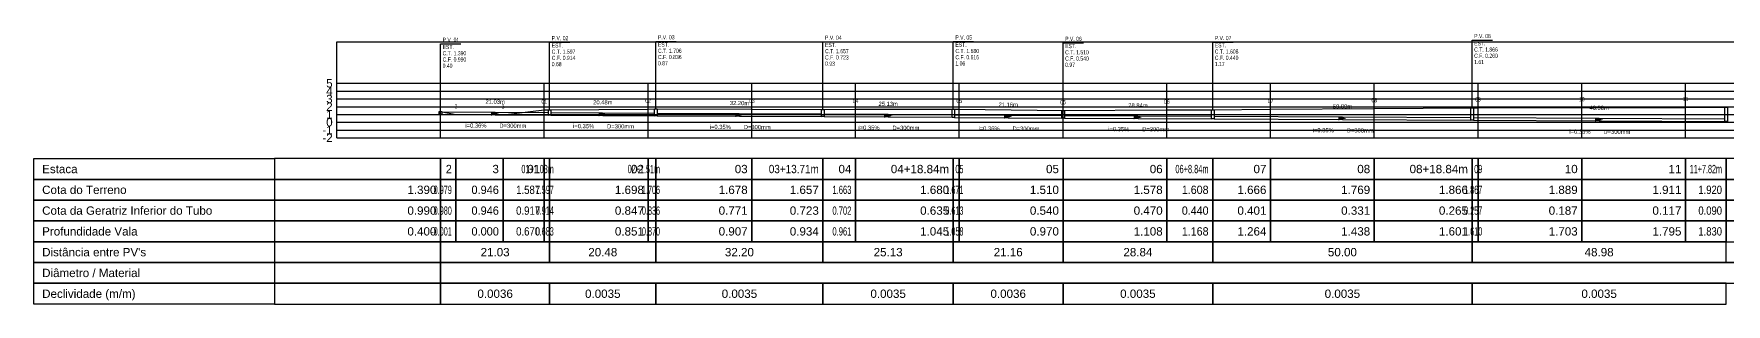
# Model space of a CAD drawing. Extents: x -160 to 364724, y -100 to 7353297.
# Drawn here: x 360078.6 to 360404.8, y 7350965.4 to 7351017.4 of the extents above; entities that cross this region are included whole.
import ezdxf
from ezdxf.enums import TextEntityAlignment as Align

# ---------------------------------------------------------------- set-up
doc = ezdxf.new("R2010")
doc.units = 0
doc.header["$LTSCALE"] = 5
for name, color, linetype in [('PS_IND_COMPRIMENTO', 7, 'Continuous'), ('PS_IND_DIAMETRO', 7, 'Continuous'), ('PS_IND_FLUXO', 3, 'Continuous'), ('PS_IND_INCLINACAO', 7, 'Continuous'), ('PS_PERFIL_CAIXAS', 7, 'Continuous'), ('PS_PERFIL_COTA_LIN', 7, 'Continuous'), ('PS_PERFIL_COTA_TXT', 5, 'Continuous'), ('PS_PERFIL_GRADE', 8, 'Continuous'), ('PS_PERFIL_TERRENO', 3, 'Continuous'), ('PS_PERFIL_TUBO', 7, 'Continuous'), ('PS_PONTOS_IDENTIFICACAO_LIN', 7, 'Continuous'), ('PS_PONTOS_IDENTIFICACAO_TXT', 7, 'Continuous')]:
    doc.layers.add(name, color=color, linetype=linetype)
doc.styles.get("Standard").update_dxf_attribs({"font": 'arial.ttf'})

# ---------------------------------------------------------------- blocks, each defined once
blk = doc.blocks.new('*U304')
at = {"layer": 'PS_PERFIL_GRADE', "linetype": 'Continuous'}
for p, q in [((0, 0), (0, 10.5)), ((0, 10.5), (760, 10.5)), ((20, 0), (20, 10.5)), ((40, 0), (40, 10.5)), ((60, 0), (60, 10.5)), ((80, 0), (80, 10.5)), ((100, 0), (100, 10.5)), ((120, 0), (120, 10.5)), ((140, 0), (140, 10.5)), ((160, 0), (160, 10.5)), ((180, 0), (180, 10.5)), ((200, 0), (200, 10.5)), ((220, 0), (220, 10.5)), ((240, 0), (240, 10.5)), ((260, 0), (260, 10.5)), ((280, 0), (280, 10.5)), ((300, 0), (300, 10.5)), ((320, 0), (320, 10.5)), ((340, 0), (340, 10.5)), ((360, 0), (360, 10.5)), ((380, 0), (380, 10.5)), ((400, 0), (400, 10.5)), ((420, 0), (420, 10.5)), ((440, 0), (440, 10.5)), ((460, 0), (460, 10.5)), ((480, 0), (480, 10.5)), ((500, 0), (500, 10.5)), ((520, 0), (520, 10.5)), ((540, 0), (540, 10.5)), ((560, 0), (560, 10.5)), ((580, 0), (580, 10.5)), ((600, 0), (600, 10.5)), ((620, 0), (620, 10.5)), ((640, 0), (640, 10.5)), ((660, 0), (660, 10.5)), ((680, 0), (680, 10.5)), ((700, 0), (700, 10.5)), ((720, 0), (720, 10.5)), ((740, 0), (740, 10.5)), ((760, 0), (760, 10.5)), ((0, 9), (760, 9)), ((0, 7.5), (760, 7.5)), ((0, 6), (760, 6)), ((0, 4.5), (760, 4.5)), ((0, 3), (760, 3)), ((0, 1.5), (760, 1.5)), ((0, 0), (760, 0))]:
    blk.add_line(p, q, dxfattribs=at)
blk.add_lwpolyline([(0, 10.5), (0, 18.5), (760, 18.5), (760, 10.5)], dxfattribs=at)
at = {"layer": 'PS_PERFIL_GRADE'}
for s, p in [('4', (-0.8, 9)), ('5', (-0.8, 10.5)), ('3', (-0.8, 7.5)), ('2', (-0.8, 6)), ('0', (-0.8, 3)), ('1', (-0.8, 4.5)), ('-1', (-0.8, 1.5)), ('-2', (-0.8, 0))]:
    blk.add_text(s, height=1.6, dxfattribs=at).set_placement(p, align=Align.MIDDLE_RIGHT)

msp = doc.modelspace()

# ---------------------------------------------------------------- linework, layer by layer
at = {"layer": 'PS_IND_FLUXO'}
for points in [[(360166.676, 7351002.011, 0.8, 0, 0), (360168.276, 7351002.002, 0, 0, 0)], [(360187.43, 7351001.9, 0.8, 0, 0), (360189.03, 7351001.891, 0, 0, 0)], [(360213.772, 7351001.752, 0.8, 0, 0), (360215.372, 7351001.744, 0, 0, 0)], [(360242.438, 7351001.602, 0.8, 0, 0), (360244.038, 7351001.593, 0, 0, 0)], [(360265.582, 7351001.45, 0.8, 0, 0), (360267.182, 7351001.441, 0, 0, 0)], [(360290.582, 7351001.318, 0.8, 0, 0), (360292.182, 7351001.309, 0, 0, 0)], [(360330.005, 7351001.111, 0.8, 0, 0), (360331.605, 7351001.103, 0, 0, 0)], [(360379.492, 7351000.845, 0.8, 0, 0), (360381.092, 7351000.837, 0, 0, 0)]]:
    msp.add_lwpolyline(points, format="xyseb", dxfattribs=at)
at = {"layer": 'PS_PERFIL_CAIXAS', "linetype": 'Continuous'}
for points in [[(360156.71, 7351002.438), (360157.21, 7351002.438), (360157.21, 7351001.838), (360156.71, 7351001.838)], [(360177.741, 7351002.749), (360178.241, 7351002.749), (360178.241, 7351001.724), (360177.741, 7351001.724)], [(360198.22, 7351002.912), (360198.72, 7351002.912), (360198.72, 7351001.607), (360198.22, 7351001.607)], [(360230.424, 7351002.839), (360230.924, 7351002.839), (360230.924, 7351001.438), (360230.424, 7351001.438)], [(360255.553, 7351002.873), (360256.053, 7351002.873), (360256.053, 7351001.277), (360255.553, 7351001.277)], [(360276.71, 7351002.618), (360277.21, 7351002.618), (360277.21, 7351001.163), (360276.71, 7351001.163)], [(360305.555, 7351002.765), (360306.055, 7351002.765), (360306.055, 7351001.013), (360305.555, 7351001.013)], [(360355.555, 7351003.152), (360356.055, 7351003.152), (360356.055, 7351000.743), (360355.555, 7351000.743)], [(360404.53, 7351003.233), (360405.03, 7351003.233), (360405.03, 7351000.488), (360404.53, 7351000.488)]]:
    msp.add_lwpolyline(points, close=True, dxfattribs=at)
at = {"layer": 'PS_PERFIL_COTA_LIN', "linetype": 'Continuous'}
for points in [[(360124.96, 7350993.353), (360124.96, 7350989.353), (360078.56, 7350989.353), (360078.56, 7350993.353)], [(360124.96, 7350993.353), (360124.96, 7350989.353), (360156.96, 7350989.353), (360156.96, 7350993.353)], [(360156.96, 7350993.353), (360156.96, 7350989.353), (360159.935, 7350989.353), (360159.935, 7350993.353)], [(360159.935, 7350993.353), (360159.935, 7350989.353), (360169.003, 7350989.353), (360169.003, 7350993.353)], [(360169.003, 7350993.353), (360169.003, 7350989.353), (360176.96, 7350989.353), (360176.96, 7350993.353)], [(360176.96, 7350993.353), (360176.96, 7350989.353), (360177.991, 7350989.353), (360177.991, 7350993.353)], [(360177.991, 7350993.353), (360177.991, 7350989.353), (360196.96, 7350989.353), (360196.96, 7350993.353)], [(360196.96, 7350993.353), (360196.96, 7350989.353), (360198.47, 7350989.353), (360198.47, 7350993.353)], [(360198.47, 7350993.353), (360198.47, 7350989.353), (360216.96, 7350989.353), (360216.96, 7350993.353)], [(360216.96, 7350993.353), (360216.96, 7350989.353), (360230.674, 7350989.353), (360230.674, 7350993.353)], [(360230.674, 7350993.353), (360230.674, 7350989.353), (360236.96, 7350989.353), (360236.96, 7350993.353)], [(360236.96, 7350993.353), (360236.96, 7350989.353), (360255.803, 7350989.353), (360255.803, 7350993.353)], [(360255.803, 7350993.353), (360255.803, 7350989.353), (360256.96, 7350989.353), (360256.96, 7350993.353)], [(360256.96, 7350993.353), (360256.96, 7350989.353), (360276.96, 7350989.353), (360276.96, 7350993.353)], [(360276.96, 7350993.353), (360276.96, 7350989.353), (360296.96, 7350989.353), (360296.96, 7350993.353)], [(360296.96, 7350993.353), (360296.96, 7350989.353), (360305.805, 7350989.353), (360305.805, 7350993.353)], [(360305.805, 7350993.353), (360305.805, 7350989.353), (360316.96, 7350989.353), (360316.96, 7350993.353)], [(360316.96, 7350993.353), (360316.96, 7350989.353), (360336.96, 7350989.353), (360336.96, 7350993.353)], [(360336.96, 7350993.353), (360336.96, 7350989.353), (360355.805, 7350989.353), (360355.805, 7350993.353)], [(360355.805, 7350993.353), (360355.805, 7350989.353), (360356.96, 7350989.353), (360356.96, 7350993.353)], [(360356.96, 7350993.353), (360356.96, 7350989.353), (360376.96, 7350989.353), (360376.96, 7350993.353)], [(360376.96, 7350993.353), (360376.96, 7350989.353), (360396.96, 7350989.353), (360396.96, 7350993.353)], [(360396.96, 7350993.353), (360396.96, 7350989.353), (360404.78, 7350989.353), (360404.78, 7350993.353)], [(360404.78, 7350993.353), (360404.78, 7350989.353), (360416.96, 7350989.353), (360416.96, 7350993.353)], [(360124.96, 7350989.353), (360124.96, 7350985.353), (360078.56, 7350985.353), (360078.56, 7350989.353)], [(360124.96, 7350989.353), (360124.96, 7350985.353), (360156.96, 7350985.353), (360156.96, 7350989.353)], [(360156.96, 7350989.353), (360156.96, 7350985.353), (360159.935, 7350985.353), (360159.935, 7350989.353)], [(360159.935, 7350989.353), (360159.935, 7350985.353), (360169.003, 7350985.353), (360169.003, 7350989.353)], [(360169.003, 7350989.353), (360169.003, 7350985.353), (360176.96, 7350985.353), (360176.96, 7350989.353)], [(360176.96, 7350989.353), (360176.96, 7350985.353), (360177.991, 7350985.353), (360177.991, 7350989.353)], [(360177.991, 7350989.353), (360177.991, 7350985.353), (360196.96, 7350985.353), (360196.96, 7350989.353)], [(360196.96, 7350989.353), (360196.96, 7350985.353), (360198.47, 7350985.353), (360198.47, 7350989.353)], [(360198.47, 7350989.353), (360198.47, 7350985.353), (360216.96, 7350985.353), (360216.96, 7350989.353)], [(360216.96, 7350989.353), (360216.96, 7350985.353), (360230.674, 7350985.353), (360230.674, 7350989.353)], [(360230.674, 7350989.353), (360230.674, 7350985.353), (360236.96, 7350985.353), (360236.96, 7350989.353)], [(360236.96, 7350989.353), (360236.96, 7350985.353), (360255.803, 7350985.353), (360255.803, 7350989.353)], [(360255.803, 7350989.353), (360255.803, 7350985.353), (360256.96, 7350985.353), (360256.96, 7350989.353)], [(360256.96, 7350989.353), (360256.96, 7350985.353), (360276.96, 7350985.353), (360276.96, 7350989.353)], [(360276.96, 7350989.353), (360276.96, 7350985.353), (360296.96, 7350985.353), (360296.96, 7350989.353)], [(360296.96, 7350989.353), (360296.96, 7350985.353), (360305.805, 7350985.353), (360305.805, 7350989.353)], [(360305.805, 7350989.353), (360305.805, 7350985.353), (360316.96, 7350985.353), (360316.96, 7350989.353)], [(360316.96, 7350989.353), (360316.96, 7350985.353), (360336.96, 7350985.353), (360336.96, 7350989.353)], [(360336.96, 7350989.353), (360336.96, 7350985.353), (360355.805, 7350985.353), (360355.805, 7350989.353)], [(360355.805, 7350989.353), (360355.805, 7350985.353), (360356.96, 7350985.353), (360356.96, 7350989.353)], [(360356.96, 7350989.353), (360356.96, 7350985.353), (360376.96, 7350985.353), (360376.96, 7350989.353)], [(360376.96, 7350989.353), (360376.96, 7350985.353), (360396.96, 7350985.353), (360396.96, 7350989.353)], [(360396.96, 7350989.353), (360396.96, 7350985.353), (360404.78, 7350985.353), (360404.78, 7350989.353)], [(360404.78, 7350989.353), (360404.78, 7350985.353), (360416.96, 7350985.353), (360416.96, 7350989.353)], [(360124.96, 7350985.353), (360124.96, 7350981.353), (360078.56, 7350981.353), (360078.56, 7350985.353)], [(360124.96, 7350985.353), (360124.96, 7350981.353), (360156.96, 7350981.353), (360156.96, 7350985.353)], [(360156.96, 7350985.353), (360156.96, 7350981.353), (360159.935, 7350981.353), (360159.935, 7350985.353)], [(360159.935, 7350985.353), (360159.935, 7350981.353), (360169.003, 7350981.353), (360169.003, 7350985.353)], [(360169.003, 7350985.353), (360169.003, 7350981.353), (360176.96, 7350981.353), (360176.96, 7350985.353)], [(360176.96, 7350985.353), (360176.96, 7350981.353), (360177.991, 7350981.353), (360177.991, 7350985.353)], [(360177.991, 7350985.353), (360177.991, 7350981.353), (360196.96, 7350981.353), (360196.96, 7350985.353)], [(360196.96, 7350985.353), (360196.96, 7350981.353), (360198.47, 7350981.353), (360198.47, 7350985.353)], [(360198.47, 7350985.353), (360198.47, 7350981.353), (360216.96, 7350981.353), (360216.96, 7350985.353)], [(360216.96, 7350985.353), (360216.96, 7350981.353), (360230.674, 7350981.353), (360230.674, 7350985.353)], [(360230.674, 7350985.353), (360230.674, 7350981.353), (360236.96, 7350981.353), (360236.96, 7350985.353)], [(360236.96, 7350985.353), (360236.96, 7350981.353), (360255.803, 7350981.353), (360255.803, 7350985.353)], [(360255.803, 7350985.353), (360255.803, 7350981.353), (360256.96, 7350981.353), (360256.96, 7350985.353)], [(360256.96, 7350985.353), (360256.96, 7350981.353), (360276.96, 7350981.353), (360276.96, 7350985.353)], [(360276.96, 7350985.353), (360276.96, 7350981.353), (360296.96, 7350981.353), (360296.96, 7350985.353)], [(360296.96, 7350985.353), (360296.96, 7350981.353), (360305.805, 7350981.353), (360305.805, 7350985.353)], [(360305.805, 7350985.353), (360305.805, 7350981.353), (360316.96, 7350981.353), (360316.96, 7350985.353)], [(360316.96, 7350985.353), (360316.96, 7350981.353), (360336.96, 7350981.353), (360336.96, 7350985.353)], [(360336.96, 7350985.353), (360336.96, 7350981.353), (360355.805, 7350981.353), (360355.805, 7350985.353)], [(360355.805, 7350985.353), (360355.805, 7350981.353), (360356.96, 7350981.353), (360356.96, 7350985.353)], [(360356.96, 7350985.353), (360356.96, 7350981.353), (360376.96, 7350981.353), (360376.96, 7350985.353)], [(360376.96, 7350985.353), (360376.96, 7350981.353), (360396.96, 7350981.353), (360396.96, 7350985.353)], [(360396.96, 7350985.353), (360396.96, 7350981.353), (360404.78, 7350981.353), (360404.78, 7350985.353)], [(360404.78, 7350985.353), (360404.78, 7350981.353), (360416.96, 7350981.353), (360416.96, 7350985.353)], [(360124.96, 7350981.353), (360124.96, 7350977.353), (360078.56, 7350977.353), (360078.56, 7350981.353)], [(360124.96, 7350981.353), (360124.96, 7350977.353), (360156.96, 7350977.353), (360156.96, 7350981.353)], [(360156.96, 7350981.353), (360156.96, 7350977.353), (360159.935, 7350977.353), (360159.935, 7350981.353)], [(360159.935, 7350981.353), (360159.935, 7350977.353), (360169.003, 7350977.353), (360169.003, 7350981.353)], [(360169.003, 7350981.353), (360169.003, 7350977.353), (360176.96, 7350977.353), (360176.96, 7350981.353)], [(360176.96, 7350981.353), (360176.96, 7350977.353), (360177.991, 7350977.353), (360177.991, 7350981.353)], [(360177.991, 7350981.353), (360177.991, 7350977.353), (360196.96, 7350977.353), (360196.96, 7350981.353)], [(360196.96, 7350981.353), (360196.96, 7350977.353), (360198.47, 7350977.353), (360198.47, 7350981.353)], [(360198.47, 7350981.353), (360198.47, 7350977.353), (360216.96, 7350977.353), (360216.96, 7350981.353)], [(360216.96, 7350981.353), (360216.96, 7350977.353), (360230.674, 7350977.353), (360230.674, 7350981.353)], [(360230.674, 7350981.353), (360230.674, 7350977.353), (360236.96, 7350977.353), (360236.96, 7350981.353)], [(360236.96, 7350981.353), (360236.96, 7350977.353), (360255.803, 7350977.353), (360255.803, 7350981.353)], [(360255.803, 7350981.353), (360255.803, 7350977.353), (360256.96, 7350977.353), (360256.96, 7350981.353)], [(360256.96, 7350981.353), (360256.96, 7350977.353), (360276.96, 7350977.353), (360276.96, 7350981.353)], [(360276.96, 7350981.353), (360276.96, 7350977.353), (360296.96, 7350977.353), (360296.96, 7350981.353)], [(360296.96, 7350981.353), (360296.96, 7350977.353), (360305.805, 7350977.353), (360305.805, 7350981.353)], [(360305.805, 7350981.353), (360305.805, 7350977.353), (360316.96, 7350977.353), (360316.96, 7350981.353)], [(360316.96, 7350981.353), (360316.96, 7350977.353), (360336.96, 7350977.353), (360336.96, 7350981.353)], [(360336.96, 7350981.353), (360336.96, 7350977.353), (360355.805, 7350977.353), (360355.805, 7350981.353)], [(360355.805, 7350981.353), (360355.805, 7350977.353), (360356.96, 7350977.353), (360356.96, 7350981.353)], [(360356.96, 7350981.353), (360356.96, 7350977.353), (360376.96, 7350977.353), (360376.96, 7350981.353)], [(360376.96, 7350981.353), (360376.96, 7350977.353), (360396.96, 7350977.353), (360396.96, 7350981.353)], [(360396.96, 7350981.353), (360396.96, 7350977.353), (360404.78, 7350977.353), (360404.78, 7350981.353)], [(360404.78, 7350981.353), (360404.78, 7350977.353), (360416.96, 7350977.353), (360416.96, 7350981.353)], [(360124.96, 7350977.353), (360124.96, 7350973.353), (360078.56, 7350973.353), (360078.56, 7350977.353)], [(360124.96, 7350977.353), (360124.96, 7350973.353), (360156.96, 7350973.353), (360156.96, 7350977.353)], [(360156.96, 7350977.353), (360156.96, 7350973.353), (360177.991, 7350973.353), (360177.991, 7350977.353)], [(360177.991, 7350977.353), (360177.991, 7350973.353), (360198.47, 7350973.353), (360198.47, 7350977.353)], [(360198.47, 7350977.353), (360198.47, 7350973.353), (360230.674, 7350973.353), (360230.674, 7350977.353)], [(360230.674, 7350977.353), (360230.674, 7350973.353), (360255.803, 7350973.353), (360255.803, 7350977.353)], [(360255.803, 7350977.353), (360255.803, 7350973.353), (360276.96, 7350973.353), (360276.96, 7350977.353)], [(360276.96, 7350977.353), (360276.96, 7350973.353), (360305.805, 7350973.353), (360305.805, 7350977.353)], [(360305.805, 7350977.353), (360305.805, 7350973.353), (360355.805, 7350973.353), (360355.805, 7350977.353)], [(360355.805, 7350977.353), (360355.805, 7350973.353), (360404.78, 7350973.353), (360404.78, 7350977.353)], [(360124.96, 7350973.353), (360124.96, 7350969.353), (360078.56, 7350969.353), (360078.56, 7350973.353)], [(360124.96, 7350973.353), (360124.96, 7350969.353), (360156.96, 7350969.353), (360156.96, 7350973.353)], [(360156.96, 7350973.353), (360156.96, 7350969.353), (360871.969, 7350969.353), (360871.969, 7350973.353)], [(360124.96, 7350969.353), (360124.96, 7350965.353), (360078.56, 7350965.353), (360078.56, 7350969.353)], [(360124.96, 7350969.353), (360124.96, 7350965.353), (360156.96, 7350965.353), (360156.96, 7350969.353)], [(360156.96, 7350969.353), (360156.96, 7350965.353), (360177.991, 7350965.353), (360177.991, 7350969.353)], [(360177.991, 7350969.353), (360177.991, 7350965.353), (360198.47, 7350965.353), (360198.47, 7350969.353)], [(360198.47, 7350969.353), (360198.47, 7350965.353), (360230.674, 7350965.353), (360230.674, 7350969.353)], [(360230.674, 7350969.353), (360230.674, 7350965.353), (360255.803, 7350965.353), (360255.803, 7350969.353)], [(360255.803, 7350969.353), (360255.803, 7350965.353), (360276.96, 7350965.353), (360276.96, 7350969.353)], [(360276.96, 7350969.353), (360276.96, 7350965.353), (360305.805, 7350965.353), (360305.805, 7350969.353)], [(360305.805, 7350969.353), (360305.805, 7350965.353), (360355.805, 7350965.353), (360355.805, 7350969.353)], [(360355.805, 7350969.353), (360355.805, 7350965.353), (360404.78, 7350965.353), (360404.78, 7350969.353)]]:
    msp.add_lwpolyline(points, close=True, dxfattribs=at)
for points in [[(360156.96, 7350977.353), (360159.935, 7350977.353)], [(360159.935, 7350977.353), (360169.003, 7350977.353)], [(360169.003, 7350977.353), (360176.96, 7350977.353)], [(360177.991, 7350977.353), (360196.96, 7350977.353)], [(360198.47, 7350977.353), (360216.96, 7350977.353)], [(360216.96, 7350977.353), (360230.674, 7350977.353)], [(360236.96, 7350977.353), (360255.803, 7350977.353)], [(360276.96, 7350977.353), (360296.96, 7350977.353)], [(360305.805, 7350977.353), (360316.96, 7350977.353)], [(360316.96, 7350977.353), (360336.96, 7350977.353)], [(360336.96, 7350977.353), (360355.805, 7350977.353)], [(360356.96, 7350977.353), (360376.96, 7350977.353)], [(360376.96, 7350977.353), (360396.96, 7350977.353)], [(360396.96, 7350977.353), (360404.78, 7350977.353)], [(360124.96, 7350973.353), (360156.96, 7350973.353)], [(360156.96, 7350973.353), (360159.935, 7350973.353)], [(360156.96, 7350973.353), (360159.935, 7350973.353)], [(360159.935, 7350973.353), (360169.003, 7350973.353)], [(360159.935, 7350973.353), (360169.003, 7350973.353)], [(360169.003, 7350973.353), (360176.96, 7350973.353)], [(360169.003, 7350973.353), (360176.96, 7350973.353)], [(360176.96, 7350973.353), (360177.991, 7350973.353)], [(360177.991, 7350973.353), (360196.96, 7350973.353)], [(360177.991, 7350973.353), (360196.96, 7350973.353)], [(360196.96, 7350973.353), (360198.47, 7350973.353)], [(360198.47, 7350973.353), (360216.96, 7350973.353)], [(360198.47, 7350973.353), (360216.96, 7350973.353)], [(360216.96, 7350973.353), (360230.674, 7350973.353)], [(360216.96, 7350973.353), (360230.674, 7350973.353)], [(360230.674, 7350973.353), (360236.96, 7350973.353)], [(360236.96, 7350973.353), (360255.803, 7350973.353)], [(360236.96, 7350973.353), (360255.803, 7350973.353)], [(360255.803, 7350973.353), (360256.96, 7350973.353)], [(360256.96, 7350973.353), (360276.96, 7350973.353)], [(360276.96, 7350973.353), (360296.96, 7350973.353)], [(360276.96, 7350973.353), (360296.96, 7350973.353)], [(360296.96, 7350973.353), (360305.805, 7350973.353)], [(360305.805, 7350973.353), (360316.96, 7350973.353)], [(360305.805, 7350973.353), (360316.96, 7350973.353)], [(360316.96, 7350973.353), (360336.96, 7350973.353)], [(360316.96, 7350973.353), (360336.96, 7350973.353)], [(360336.96, 7350973.353), (360355.805, 7350973.353)], [(360336.96, 7350973.353), (360355.805, 7350973.353)], [(360355.805, 7350973.353), (360356.96, 7350973.353)], [(360356.96, 7350973.353), (360376.96, 7350973.353)], [(360356.96, 7350973.353), (360376.96, 7350973.353)], [(360376.96, 7350973.353), (360396.96, 7350973.353)], [(360376.96, 7350973.353), (360396.96, 7350973.353)], [(360396.96, 7350973.353), (360404.78, 7350973.353)], [(360396.96, 7350973.353), (360404.78, 7350973.353)], [(360404.78, 7350973.353), (360416.96, 7350973.353)], [(360124.96, 7350969.353), (360156.96, 7350969.353)], [(360156.96, 7350969.353), (360159.935, 7350969.353)], [(360156.96, 7350969.353), (360159.935, 7350969.353)], [(360159.935, 7350969.353), (360169.003, 7350969.353)], [(360159.935, 7350969.353), (360169.003, 7350969.353)], [(360169.003, 7350969.353), (360176.96, 7350969.353)], [(360169.003, 7350969.353), (360176.96, 7350969.353)], [(360176.96, 7350969.353), (360177.991, 7350969.353)], [(360177.991, 7350969.353), (360196.96, 7350969.353)], [(360177.991, 7350969.353), (360196.96, 7350969.353)], [(360196.96, 7350969.353), (360198.47, 7350969.353)], [(360198.47, 7350969.353), (360216.96, 7350969.353)], [(360198.47, 7350969.353), (360216.96, 7350969.353)], [(360216.96, 7350969.353), (360230.674, 7350969.353)], [(360216.96, 7350969.353), (360230.674, 7350969.353)], [(360230.674, 7350969.353), (360236.96, 7350969.353)], [(360236.96, 7350969.353), (360255.803, 7350969.353)], [(360236.96, 7350969.353), (360255.803, 7350969.353)], [(360255.803, 7350969.353), (360256.96, 7350969.353)], [(360256.96, 7350969.353), (360276.96, 7350969.353)], [(360276.96, 7350969.353), (360296.96, 7350969.353)], [(360276.96, 7350969.353), (360296.96, 7350969.353)], [(360296.96, 7350969.353), (360305.805, 7350969.353)], [(360305.805, 7350969.353), (360316.96, 7350969.353)], [(360305.805, 7350969.353), (360316.96, 7350969.353)], [(360316.96, 7350969.353), (360336.96, 7350969.353)], [(360316.96, 7350969.353), (360336.96, 7350969.353)], [(360336.96, 7350969.353), (360355.805, 7350969.353)], [(360336.96, 7350969.353), (360355.805, 7350969.353)], [(360355.805, 7350969.353), (360356.96, 7350969.353)], [(360356.96, 7350969.353), (360376.96, 7350969.353)], [(360356.96, 7350969.353), (360376.96, 7350969.353)], [(360376.96, 7350969.353), (360396.96, 7350969.353)], [(360376.96, 7350969.353), (360396.96, 7350969.353)], [(360396.96, 7350969.353), (360404.78, 7350969.353)], [(360396.96, 7350969.353), (360404.78, 7350969.353)], [(360404.78, 7350969.353), (360416.96, 7350969.353)], [(360156.96, 7350965.353), (360159.935, 7350965.353)], [(360159.935, 7350965.353), (360169.003, 7350965.353)], [(360169.003, 7350965.353), (360176.96, 7350965.353)], [(360177.991, 7350965.353), (360196.96, 7350965.353)], [(360198.47, 7350965.353), (360216.96, 7350965.353)], [(360216.96, 7350965.353), (360230.674, 7350965.353)], [(360236.96, 7350965.353), (360255.803, 7350965.353)], [(360276.96, 7350965.353), (360296.96, 7350965.353)], [(360305.805, 7350965.353), (360316.96, 7350965.353)], [(360316.96, 7350965.353), (360336.96, 7350965.353)], [(360336.96, 7350965.353), (360355.805, 7350965.353)], [(360356.96, 7350965.353), (360376.96, 7350965.353)], [(360376.96, 7350965.353), (360396.96, 7350965.353)], [(360396.96, 7350965.353), (360404.78, 7350965.353)]]:
    msp.add_lwpolyline(points, dxfattribs=at)
at = {"layer": 'PS_PERFIL_TERRENO', "linetype": 'Continuous'}
msp.add_lwpolyline([(360156.96, 7351002.438), (360159.935, 7351001.822), (360159.935, 7351001.822), (360169.003, 7351001.773), (360169.003, 7351001.773), (360176.96, 7351002.734), (360176.96, 7351002.734), (360177.991, 7351002.749), (360177.991, 7351002.749), (360177.991, 7351002.749), (360177.991, 7351002.749), (360177.991, 7351002.749), (360196.96, 7351002.9), (360196.96, 7351002.9), (360198.47, 7351002.912), (360198.47, 7351002.912), (360198.47, 7351002.912), (360198.47, 7351002.912), (360198.47, 7351002.912), (360216.96, 7351002.87), (360216.96, 7351002.87), (360230.674, 7351002.839), (360230.674, 7351002.839), (360230.674, 7351002.839), (360230.674, 7351002.839), (360230.674, 7351002.839), (360236.96, 7351002.848), (360236.96, 7351002.848), (360255.803, 7351002.873), (360255.803, 7351002.873), (360255.803, 7351002.873), (360255.803, 7351002.873), (360255.803, 7351002.873), (360256.96, 7351002.86), (360256.96, 7351002.86), (360276.96, 7351002.618), (360276.96, 7351002.618), (360276.96, 7351002.618), (360276.96, 7351002.618), (360276.96, 7351002.618), (360296.96, 7351002.72), (360296.96, 7351002.72), (360305.805, 7351002.765), (360305.805, 7351002.765), (360305.805, 7351002.765), (360305.805, 7351002.765), (360305.805, 7351002.765), (360316.96, 7351002.852), (360316.96, 7351002.852), (360336.96, 7351003.007), (360336.96, 7351003.007), (360355.805, 7351003.152), (360355.805, 7351003.152), (360355.805, 7351003.152), (360355.805, 7351003.152), (360355.805, 7351003.152), (360356.96, 7351003.154), (360356.96, 7351003.154), (360376.96, 7351003.187), (360376.96, 7351003.187), (360396.96, 7351003.221), (360396.96, 7351003.221), (360404.78, 7351003.233), (360404.78, 7351003.233), (360404.78, 7351003.233)], dxfattribs=at)
at = {"layer": 'PS_PERFIL_TUBO', "linetype": 'Continuous'}
for points in [[(360157.21, 7351001.838), (360177.741, 7351001.724), (360177.741, 7351002.174), (360157.21, 7351002.288)], [(360178.241, 7351001.724), (360198.22, 7351001.616), (360198.22, 7351002.066), (360178.241, 7351002.174)], [(360198.72, 7351001.607), (360230.424, 7351001.438), (360230.424, 7351001.888), (360198.72, 7351002.057)], [(360230.924, 7351001.438), (360255.553, 7351001.306), (360255.553, 7351001.756), (360230.924, 7351001.888)], [(360256.053, 7351001.277), (360276.71, 7351001.163), (360276.71, 7351001.613), (360256.053, 7351001.727)], [(360277.21, 7351001.163), (360305.555, 7351001.013), (360305.555, 7351001.463), (360277.21, 7351001.613)], [(360306.055, 7351001.013), (360355.555, 7351000.751), (360355.555, 7351001.201), (360306.055, 7351001.463)], [(360356.055, 7351000.743), (360404.53, 7351000.488), (360404.53, 7351000.938), (360356.055, 7351001.193)]]:
    msp.add_lwpolyline(points, close=True, dxfattribs=at)
at = {"layer": 'PS_PONTOS_IDENTIFICACAO_LIN', "linetype": 'Continuous'}
for points in [[(360156.96, 7351002.438), (360156.96, 7351015.438), (360160.88, 7351015.438)], [(360177.991, 7351002.749), (360177.991, 7351015.749), (360181.911, 7351015.749)], [(360198.47, 7351002.912), (360198.47, 7351015.912), (360202.39, 7351015.912)], [(360230.674, 7351002.839), (360230.674, 7351015.839), (360234.594, 7351015.839)], [(360255.803, 7351002.873), (360255.803, 7351015.873), (360259.723, 7351015.873)], [(360276.96, 7351002.618), (360276.96, 7351015.618), (360280.88, 7351015.618)], [(360305.805, 7351002.765), (360305.805, 7351015.765), (360309.725, 7351015.765)], [(360355.805, 7351003.152), (360355.805, 7351016.152), (360359.725, 7351016.152)]]:
    msp.add_lwpolyline(points, dxfattribs=at)

# ---------------------------------------------------------------- block references
at = {"layer": 'PS_PERFIL_GRADE'}
msp.add_blockref('*U304', (360136.96, 7350997.353), dxfattribs=at)

# ---------------------------------------------------------------- texts
at = {"layer": 'PS_IND_COMPRIMENTO', "width": 0.8}
for s, rotation, p in [('21.03m', 359.68186, (360167.488, 7351004.306)), ('20.48m', 359.69027, (360188.243, 7351004.195)), ('32.20m', 359.69449, (360214.584, 7351004.048)), ('25.13m', 359.69188, (360243.251, 7351003.897)), ('21.16m', 359.6838, (360266.394, 7351003.745)), ('28.84m', 359.69679, (360291.394, 7351003.613)), ('50.00m', 359.69616, (360330.817, 7351003.407)), ('48.98m', 359.6986, (360380.305, 7351003.141))]:
    msp.add_text(s, height=0.8, rotation=rotation, dxfattribs=at).set_placement(p, align=Align.MIDDLE_CENTER)
at = {"layer": 'PS_IND_DIAMETRO', "width": 0.8}
for rotation, p in [(359.68186, (360170.903, 7350999.687)), (359.69027, (360191.658, 7350999.577)), (359.69449, (360217.999, 7350999.43)), (359.69188, (360246.666, 7350999.279)), (359.6838, (360269.809, 7350999.127)), (359.69679, (360294.81, 7350998.995)), (359.69616, (360334.232, 7350998.789)), (359.6986, (360383.72, 7350998.523))]:
    msp.add_text('D=300mm', height=0.8, rotation=rotation, dxfattribs=at).set_placement(p, align=Align.MIDDLE_CENTER)
at = {"layer": 'PS_IND_INCLINACAO', "width": 0.8}
for s, rotation, p in [('i=0.36%', 359.68186, (360163.783, 7350999.727)), ('i=0.35%', 359.69027, (360184.538, 7350999.615)), ('i=0.35%', 359.69449, (360210.879, 7350999.468)), ('i=0.35%', 359.69188, (360239.546, 7350999.317)), ('i=0.36%', 359.6838, (360262.689, 7350999.166)), ('i=0.35%', 359.69679, (360287.69, 7350999.033)), ('i=0.35%', 359.69616, (360327.112, 7350998.827)), ('i=0.35%', 359.6986, (360376.6, 7350998.56))]:
    msp.add_text(s, height=0.8, rotation=rotation, dxfattribs=at).set_placement(p, align=Align.MIDDLE_CENTER)
at = {"layer": 'PS_PERFIL_COTA_TXT'}
for s, p in [('Estaca', (360080.16, 7350991.353)), ('Cota do Terreno', (360080.16, 7350987.353)), ('Cota da Geratriz Inferior do Tubo', (360080.16, 7350983.353)), ('Profundidade Vala', (360080.16, 7350979.353)), ("Distância entre PV's", (360080.16, 7350975.353)), ('Diâmetro / Material', (360080.16, 7350971.353)), ('Declividade (m/m)', (360080.16, 7350967.353))]:
    msp.add_text(s, height=1.6, dxfattribs=at).set_placement(p, align=Align.MIDDLE_LEFT)
for s, width, p in [('2', 0.929622, (360159.135, 7350991.353)), ('01+1.03m', 0.5, (360178.791, 7350991.353)), ('02+1.51m', 0.5, (360199.27, 7350991.353)), ('03+13.71m', 0.857083, (360229.874, 7350991.353)), ('05', 0.5, (360257.76, 7350991.353)), ('06+8.84m', 0.614188, (360305.005, 7350991.353)), ('09', 0.5, (360357.76, 7350991.353)), ('11+7.82m', 0.543052, (360403.98, 7350991.353)), ('0.979', 0.5, (360159.135, 7350987.353)), ('0.946', 0.944533, (360168.203, 7350987.353)), ('1.587', 0.828926, (360176.16, 7350987.353)), ('1.597', 0.5, (360178.791, 7350987.353)), ('1.706', 0.5, (360199.27, 7350987.353)), ('1.663', 0.654862, (360236.16, 7350987.353)), ('1.671', 0.5, (360257.76, 7350987.353)), ('1.608', 0.921283, (360305.005, 7350987.353)), ('1.867', 0.5, (360357.76, 7350987.353)), ('1.920', 0.814578, (360403.98, 7350987.353)), ('0.980', 0.5, (360159.135, 7350983.353)), ('0.946', 0.944533, (360168.203, 7350983.353)), ('0.917', 0.828926, (360176.16, 7350983.353)), ('0.914', 0.5, (360178.791, 7350983.353)), ('0.836', 0.5, (360199.27, 7350983.353)), ('0.702', 0.654862, (360236.16, 7350983.353)), ('0.613', 0.5, (360257.76, 7350983.353)), ('0.440', 0.921283, (360305.005, 7350983.353)), ('0.257', 0.5, (360357.76, 7350983.353)), ('0.090', 0.814578, (360403.98, 7350983.353)), ('-0.001', 0.5, (360159.135, 7350979.353)), ('0.000', 0.944533, (360168.203, 7350979.353)), ('0.670', 0.828926, (360176.16, 7350979.353)), ('0.683', 0.5, (360178.791, 7350979.353)), ('0.870', 0.5, (360199.27, 7350979.353)), ('0.961', 0.654862, (360236.16, 7350979.353)), ('1.058', 0.5, (360257.76, 7350979.353)), ('1.168', 0.921283, (360305.005, 7350979.353)), ('1.610', 0.5, (360357.76, 7350979.353)), ('1.830', 0.814578, (360403.98, 7350979.353))]:
    msp.add_text(s, height=1.6, dxfattribs=dict(at, width=width)).set_placement(p, align=Align.MIDDLE_RIGHT)
for s, p in [('3', (360168.203, 7350991.353)), ('01', (360176.16, 7350991.353)), ('02', (360196.16, 7350991.353)), ('03', (360216.16, 7350991.353)), ('04', (360236.16, 7350991.353)), ('04+18.84m', (360255.003, 7350991.353)), ('05', (360276.16, 7350991.353)), ('06', (360296.16, 7350991.353)), ('07', (360316.16, 7350991.353)), ('08', (360336.16, 7350991.353)), ('08+18.84m', (360355.005, 7350991.353)), ('10', (360376.16, 7350991.353)), ('11', (360396.16, 7350991.353)), ('1.390', (360156.16, 7350987.353)), ('1.698', (360196.16, 7350987.353)), ('1.678', (360216.16, 7350987.353)), ('1.657', (360229.874, 7350987.353)), ('1.680', (360255.003, 7350987.353)), ('1.510', (360276.16, 7350987.353)), ('1.578', (360296.16, 7350987.353)), ('1.666', (360316.16, 7350987.353)), ('1.769', (360336.16, 7350987.353)), ('1.866', (360355.005, 7350987.353)), ('1.889', (360376.16, 7350987.353)), ('1.911', (360396.16, 7350987.353)), ('0.990', (360156.16, 7350983.353)), ('0.847', (360196.16, 7350983.353)), ('0.771', (360216.16, 7350983.353)), ('0.723', (360229.874, 7350983.353)), ('0.635', (360255.003, 7350983.353)), ('0.540', (360276.16, 7350983.353)), ('0.470', (360296.16, 7350983.353)), ('0.401', (360316.16, 7350983.353)), ('0.331', (360336.16, 7350983.353)), ('0.265', (360355.005, 7350983.353)), ('0.187', (360376.16, 7350983.353)), ('0.117', (360396.16, 7350983.353)), ('0.400', (360156.16, 7350979.353)), ('0.851', (360196.16, 7350979.353)), ('0.907', (360216.16, 7350979.353)), ('0.934', (360229.874, 7350979.353)), ('1.045', (360255.003, 7350979.353)), ('0.970', (360276.16, 7350979.353)), ('1.108', (360296.16, 7350979.353)), ('1.264', (360316.16, 7350979.353)), ('1.438', (360336.16, 7350979.353)), ('1.601', (360355.005, 7350979.353)), ('1.703', (360376.16, 7350979.353)), ('1.795', (360396.16, 7350979.353))]:
    msp.add_text(s, height=1.6, dxfattribs=at).set_placement(p, align=Align.MIDDLE_RIGHT)
for s, p in [('21.03', (360167.476, 7350975.353)), ('20.48', (360188.23, 7350975.353)), ('32.20', (360214.572, 7350975.353)), ('25.13', (360243.238, 7350975.353)), ('21.16', (360266.382, 7350975.353)), ('28.84', (360291.382, 7350975.353)), ('50.00', (360330.805, 7350975.353)), ('48.98', (360380.292, 7350975.353)), ('0.0036', (360167.476, 7350967.353)), ('0.0035', (360188.23, 7350967.353)), ('0.0035', (360214.572, 7350967.353)), ('0.0035', (360243.238, 7350967.353)), ('0.0036', (360266.382, 7350967.353)), ('0.0035', (360291.382, 7350967.353)), ('0.0035', (360330.805, 7350967.353)), ('0.0035', (360380.292, 7350967.353))]:
    msp.add_text(s, height=1.6, dxfattribs=at).set_placement(p, align=Align.MIDDLE_CENTER)
at = {"layer": 'PS_PONTOS_IDENTIFICACAO_TXT', "width": 0.7}
for s, p in [('P.V. 01', (360157.36, 7351015.838)), ('EST. ', (360157.36, 7351014.438)), ('C.T. 1.597', (360178.391, 7351013.549)), ('P.V. 02', (360178.391, 7351016.149)), ('EST. ', (360178.391, 7351014.749)), ('C.T. 1.706', (360198.87, 7351013.712)), ('P.V. 03', (360198.87, 7351016.312)), ('EST. ', (360198.87, 7351014.912)), ('C.T. 1.657', (360231.074, 7351013.639)), ('P.V. 04', (360231.074, 7351016.239)), ('EST. ', (360231.074, 7351014.839)), ('C.T. 1.680', (360256.203, 7351013.673)), ('P.V. 05', (360256.203, 7351016.273)), ('EST. ', (360256.203, 7351014.873)), ('C.T. 1.510', (360277.36, 7351013.418)), ('P.V. 06', (360277.36, 7351016.018)), ('EST. ', (360277.36, 7351014.618)), ('C.T. 1.608', (360306.205, 7351013.565)), ('P.V. 07', (360306.205, 7351016.165)), ('EST. ', (360306.205, 7351014.765)), ('C.T. 1.866', (360356.205, 7351013.952)), ('P.V. 08', (360356.205, 7351016.552)), ('EST. ', (360356.205, 7351015.152)), ('0.40', (360157.36, 7351010.838)), ('C.T. 1.390', (360157.36, 7351013.238)), ('C.F. 0.990', (360157.36, 7351012.038)), ('0.68', (360178.391, 7351011.149)), ('C.F. 0.914', (360178.391, 7351012.349)), ('0.87', (360198.87, 7351011.312)), ('C.F. 0.836', (360198.87, 7351012.512)), ('0.93', (360231.074, 7351011.239)), ('C.F. 0.723', (360231.074, 7351012.439)), ('C.F. 0.616', (360256.203, 7351012.473)), ('1.06', (360256.203, 7351011.273)), ('0.97', (360277.36, 7351011.018)), ('C.F. 0.540', (360277.36, 7351012.218)), ('C.F. 0.440', (360306.205, 7351012.365)), ('1.17', (360306.205, 7351011.165)), ('C.F. 0.260', (360356.205, 7351012.752)), ('1.61', (360356.205, 7351011.552))]:
    msp.add_text(s, height=0.8, dxfattribs=at).set_placement(p)
for s, p in [('01', (360176.96, 7351003.934)), ('02', (360196.96, 7351004.1)), ('03', (360216.96, 7351004.07)), ('04', (360236.96, 7351004.048)), ('05', (360256.96, 7351004.06)), ('05', (360276.96, 7351003.818)), ('05', (360276.96, 7351003.818)), ('06', (360296.96, 7351003.92)), ('07', (360316.96, 7351004.052)), ('08', (360336.96, 7351004.207)), ('09', (360356.96, 7351004.354)), ('10', (360376.96, 7351004.387)), ('11', (360396.96, 7351004.421)), ('2', (360159.935, 7351003.022)), ('3', (360169.003, 7351002.973))]:
    msp.add_text(s, height=0.8, dxfattribs=at).set_placement(p, align=Align.CENTER)

doc.saveas('drawing.dxf')
